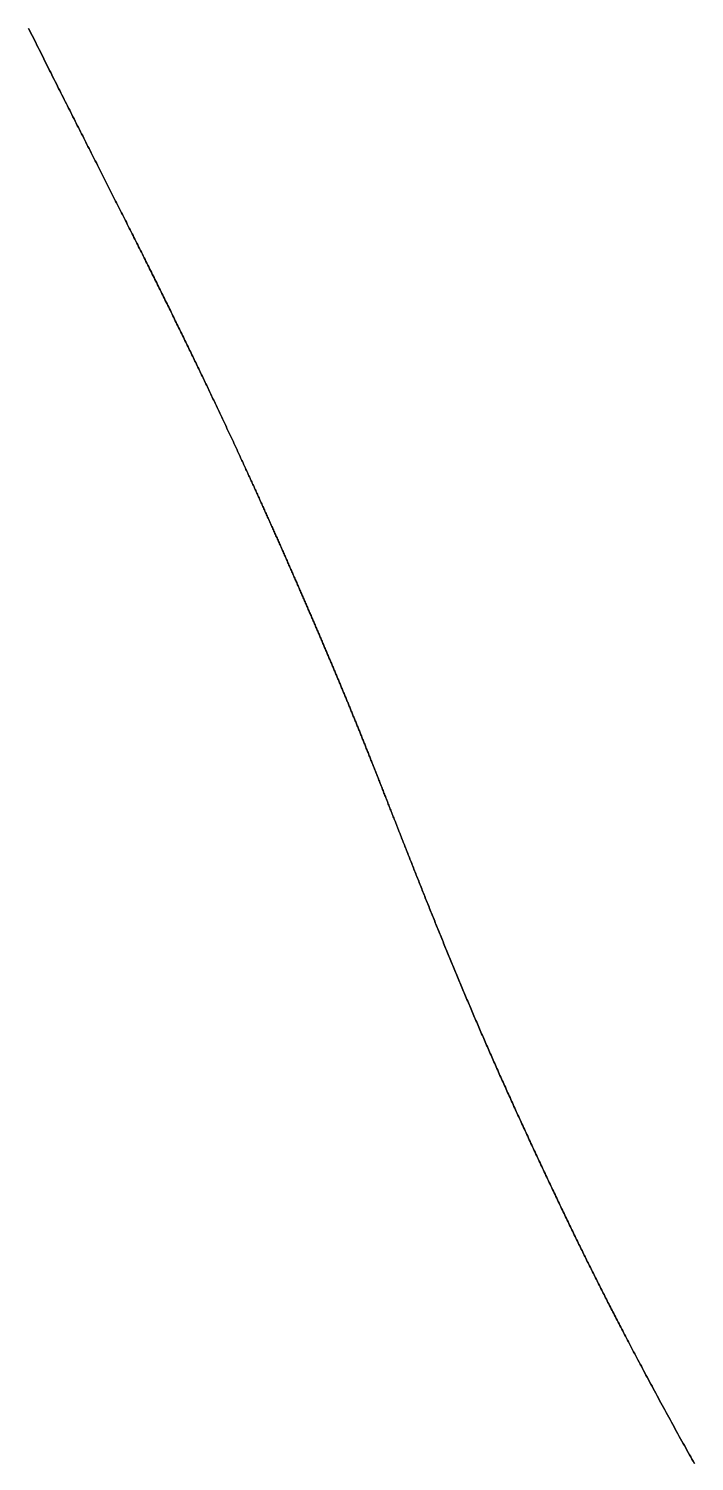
# Model space of a CAD drawing. Header units: inches. Extents: x 130170 to 284068, y 377793 to 804530.
# Drawn here: x 248942.1 to 248968.7, y 747231.1 to 747288.4 of the extents above; entities that cross this region are included whole.
import ezdxf

# ---------------------------------------------------------------- set-up
doc = ezdxf.new("R2010")
doc.units = ezdxf.units.IN
doc.header["$MEASUREMENT"] = 0
doc.layers.add('muni_il', color=7, linetype='Continuous')

msp = doc.modelspace()

# ---------------------------------------------------------------- linework, layer by layer
at = {"layer": 'muni_il'}
for points in [[(248942.074, 747288.367), (248942.121, 747288.272), (248942.168, 747288.177), (248942.215, 747288.082), (248942.262, 747287.988), (248942.309, 747287.894), (248942.356, 747287.8), (248942.403, 747287.706), (248942.449, 747287.613), (248942.496, 747287.52), (248942.542, 747287.427), (248942.589, 747287.334), (248942.635, 747287.242), (248942.681, 747287.149), (248942.727, 747287.057), (248942.773, 747286.966), (248942.819, 747286.874), (248942.865, 747286.783), (248942.91, 747286.692), (248942.956, 747286.602), (248943.001, 747286.511), (248943.047, 747286.421), (248943.092, 747286.331), (248943.137, 747286.241), (248943.182, 747286.151), (248943.227, 747286.062), (248943.272, 747285.973), (248943.317, 747285.884), (248943.362, 747285.795), (248943.406, 747285.707), (248943.451, 747285.619), (248943.495, 747285.531), (248943.54, 747285.443), (248943.584, 747285.355), (248943.628, 747285.268), (248943.672, 747285.181), (248943.716, 747285.094), (248943.76, 747285.008), (248943.804, 747284.921), (248943.847, 747284.835), (248943.891, 747284.749), (248943.934, 747284.663), (248943.978, 747284.577), (248944.021, 747284.492), (248944.064, 747284.407), (248944.107, 747284.321), (248944.15, 747284.237), (248944.193, 747284.152), (248944.236, 747284.068), (248944.279, 747283.983), (248944.321, 747283.899), (248944.364, 747283.815), (248944.406, 747283.732), (248944.448, 747283.648), (248944.491, 747283.565), (248944.533, 747283.482), (248944.575, 747283.399), (248944.617, 747283.317), (248944.659, 747283.234), (248944.7, 747283.152), (248944.742, 747283.07), (248944.784, 747282.988), (248944.825, 747282.906), (248944.866, 747282.824), (248944.908, 747282.743), (248944.949, 747282.662), (248944.99, 747282.581), (248945.031, 747282.5), (248945.071, 747282.42), (248945.112, 747282.339), (248945.153, 747282.259), (248945.193, 747282.179), (248945.234, 747282.099), (248945.274, 747282.019), (248945.314, 747281.94), (248945.355, 747281.86), (248945.395, 747281.781), (248945.435, 747281.702), (248945.474, 747281.623), (248945.514, 747281.545), (248945.554, 747281.466), (248945.593, 747281.388), (248945.633, 747281.31), (248945.672, 747281.232), (248945.711, 747281.154), (248945.751, 747281.077), (248945.789, 747281), (248945.829, 747280.922), (248945.867, 747280.845), (248945.906, 747280.769), (248945.945, 747280.692), (248945.983, 747280.615), (248946.022, 747280.539), (248946.06, 747280.463), (248946.098, 747280.387), (248946.136, 747280.311), (248946.174, 747280.236), (248946.212, 747280.16), (248946.25, 747280.085), (248946.288, 747280.01), (248946.325, 747279.935), (248946.363, 747279.86), (248946.4, 747279.786), (248946.438, 747279.711), (248946.475, 747279.637), (248946.512, 747279.563), (248946.549, 747279.489), (248946.586, 747279.416), (248946.623, 747279.342), (248946.659, 747279.269), (248946.696, 747279.196), (248946.732, 747279.123), (248946.769, 747279.05), (248946.805, 747278.977), (248946.841, 747278.905), (248946.877, 747278.832), (248946.913, 747278.76), (248946.949, 747278.689), (248946.985, 747278.617), (248947.021, 747278.545), (248947.056, 747278.474), (248947.091, 747278.403), (248947.127, 747278.332), (248947.162, 747278.261), (248947.197, 747278.19), (248947.232, 747278.119), (248947.267, 747278.049), (248947.302, 747277.979), (248947.337, 747277.909), (248947.371, 747277.839), (248947.406, 747277.77), (248947.44, 747277.7), (248947.474, 747277.631), (248947.508, 747277.562), (248947.542, 747277.493), (248947.576, 747277.424), (248947.61, 747277.355), (248947.644, 747277.287), (248947.678, 747277.219), (248947.711, 747277.151), (248947.745, 747277.083), (248947.778, 747277.015), (248947.811, 747276.948), (248947.844, 747276.88), (248947.877, 747276.813), (248947.91, 747276.746), (248947.943, 747276.679), (248947.976, 747276.613), (248948.008, 747276.546), (248948.041, 747276.48), (248948.073, 747276.414), (248948.105, 747276.348), (248948.137, 747276.282), (248948.169, 747276.217), (248948.201, 747276.151), (248948.233, 747276.086), (248948.265, 747276.021), (248948.297, 747275.956), (248948.328, 747275.891), (248948.36, 747275.827), (248948.391, 747275.762), (248948.422, 747275.698), (248948.453, 747275.634), (248948.484, 747275.57), (248948.515, 747275.507), (248948.546, 747275.443), (248948.577, 747275.38), (248948.607, 747275.317), (248948.638, 747275.254), (248948.668, 747275.191), (248948.698, 747275.129), (248948.728, 747275.066), (248948.759, 747275.004), (248948.789, 747274.942), (248948.818, 747274.88), (248948.848, 747274.818), (248948.878, 747274.757), (248948.907, 747274.695), (248948.937, 747274.634), (248948.966, 747274.573), (248948.995, 747274.512), (248949.025, 747274.451), (248949.054, 747274.391), (248949.083, 747274.33), (248949.111, 747274.27), (248949.14, 747274.21), (248949.169, 747274.15), (248949.197, 747274.091), (248949.226, 747274.031), (248949.254, 747273.972), (248949.283, 747273.912), (248949.311, 747273.853), (248949.339, 747273.794), (248949.367, 747273.736), (248949.395, 747273.677), (248949.422, 747273.619), (248949.45, 747273.561), (248949.478, 747273.502), (248949.505, 747273.444), (248949.532, 747273.387), (248949.56, 747273.329), (248949.587, 747273.272), (248949.614, 747273.214), (248949.641, 747273.157), (248949.668, 747273.1), (248949.695, 747273.044), (248949.722, 747272.987), (248949.749, 747272.93), (248949.775, 747272.874), (248949.802, 747272.818), (248949.828, 747272.762), (248949.854, 747272.706), (248949.88, 747272.65), (248949.907, 747272.595), (248949.933, 747272.539), (248949.959, 747272.484), (248949.985, 747272.429), (248950.01, 747272.374), (248950.036, 747272.319), (248950.062, 747272.264), (248950.087, 747272.209), (248950.113, 747272.155), (248950.138, 747272.101), (248950.163, 747272.046), (248950.189, 747271.992), (248950.214, 747271.939), (248950.239, 747271.885), (248950.264, 747271.831), (248950.289, 747271.778), (248950.313, 747271.724), (248950.338, 747271.671), (248950.363, 747271.618), (248950.387, 747271.565), (248950.412, 747271.512), (248950.436, 747271.46), (248950.46, 747271.407), (248950.485, 747271.355), (248950.509, 747271.303), (248950.533, 747271.25), (248950.557, 747271.198), (248950.581, 747271.146), (248950.605, 747271.095), (248950.629, 747271.043), (248950.653, 747270.991), (248950.676, 747270.94), (248950.7, 747270.888), (248950.724, 747270.837), (248950.747, 747270.786), (248950.77, 747270.735), (248950.794, 747270.684), (248950.817, 747270.634), (248950.84, 747270.583), (248950.863, 747270.532), (248950.887, 747270.482), (248950.91, 747270.432), (248950.932, 747270.382), (248950.955, 747270.332), (248950.978, 747270.282), (248951.001, 747270.232), (248951.024, 747270.182), (248951.046, 747270.132), (248951.069, 747270.083), (248951.091, 747270.033), (248951.114, 747269.984), (248951.136, 747269.935), (248951.159, 747269.886), (248951.181, 747269.836), (248951.203, 747269.788), (248951.225, 747269.739), (248951.248, 747269.69), (248951.27, 747269.641), (248951.292, 747269.593), (248951.314, 747269.544), (248951.335, 747269.496), (248951.357, 747269.447), (248951.379, 747269.399), (248951.401, 747269.351), (248951.423, 747269.303), (248951.444, 747269.255), (248951.466, 747269.207), (248951.487, 747269.159), (248951.509, 747269.112), (248951.53, 747269.064), (248951.552, 747269.016), (248951.573, 747268.969), (248951.594, 747268.922), (248951.616, 747268.874), (248951.637, 747268.827), (248951.658, 747268.78), (248951.679, 747268.733), (248951.7, 747268.686), (248951.721, 747268.639), (248951.742, 747268.592), (248951.763, 747268.545), (248951.784, 747268.499), (248951.805, 747268.452), (248951.826, 747268.406), (248951.846, 747268.359), (248951.867, 747268.313), (248951.888, 747268.267), (248951.908, 747268.22), (248951.929, 747268.174), (248951.95, 747268.128), (248951.97, 747268.082), (248951.99, 747268.036), (248952.011, 747267.99), (248952.031, 747267.944), (248952.052, 747267.899), (248952.072, 747267.853), (248952.092, 747267.807), (248952.112, 747267.762), (248952.133, 747267.716), (248952.153, 747267.671), (248952.173, 747267.625), (248952.193, 747267.58), (248952.213, 747267.535), (248952.233, 747267.49), (248952.253, 747267.444), (248952.273, 747267.399), (248952.293, 747267.354), (248952.313, 747267.309), (248952.333, 747267.265), (248952.352, 747267.22), (248952.372, 747267.175), (248952.392, 747267.13), (248952.412, 747267.086), (248952.431, 747267.041), (248952.451, 747266.997), (248952.47, 747266.952), (248952.49, 747266.908), (248952.509, 747266.863), (248952.529, 747266.819), (248952.548, 747266.775), (248952.568, 747266.731), (248952.587, 747266.687), (248952.606, 747266.643), (248952.626, 747266.599), (248952.645, 747266.555), (248952.664, 747266.511), (248952.684, 747266.467), (248952.703, 747266.423), (248952.722, 747266.379), (248952.741, 747266.336), (248952.76, 747266.292), (248952.779, 747266.249), (248952.798, 747266.205), (248952.817, 747266.162), (248952.836, 747266.118), (248952.855, 747266.075), (248952.874, 747266.032), (248952.893, 747265.989), (248952.912, 747265.946), (248952.93, 747265.902), (248952.949, 747265.859), (248952.968, 747265.816), (248952.987, 747265.774), (248953.005, 747265.731), (248953.024, 747265.688), (248953.043, 747265.645), (248953.061, 747265.602), (248953.08, 747265.56), (248953.098, 747265.517), (248953.117, 747265.475), (248953.135, 747265.432), (248953.153, 747265.39), (248953.172, 747265.347), (248953.19, 747265.305), (248953.209, 747265.263), (248953.227, 747265.221), (248953.245, 747265.178), (248953.263, 747265.136), (248953.282, 747265.094), (248953.3, 747265.052), (248953.318, 747265.01), (248953.336, 747264.969), (248953.354, 747264.927), (248953.372, 747264.885), (248953.39, 747264.843), (248953.408, 747264.802), (248953.426, 747264.76), (248953.444, 747264.718), (248953.462, 747264.677), (248953.48, 747264.635), (248953.498, 747264.594), (248953.516, 747264.553), (248953.533, 747264.511), (248953.551, 747264.47), (248953.569, 747264.429), (248953.586, 747264.388), (248953.604, 747264.347), (248953.622, 747264.306), (248953.639, 747264.265), (248953.657, 747264.224), (248953.674, 747264.183), (248953.692, 747264.142), (248953.709, 747264.101), (248953.727, 747264.061), (248953.744, 747264.02), (248953.762, 747263.979), (248953.779, 747263.939), (248953.796, 747263.898), (248953.814, 747263.858), (248953.831, 747263.817), (248953.848, 747263.777), (248953.865, 747263.737), (248953.883, 747263.697), (248953.9, 747263.656), (248953.917, 747263.616), (248953.934, 747263.576), (248953.951, 747263.536), (248953.968, 747263.496), (248953.985, 747263.456), (248954.002, 747263.416), (248954.019, 747263.376), (248954.036, 747263.336), (248954.053, 747263.296), (248954.07, 747263.257), (248954.087, 747263.217), (248954.103, 747263.177), (248954.12, 747263.137), (248954.137, 747263.098), (248954.154, 747263.058), (248954.17, 747263.019), (248954.187, 747262.979), (248954.204, 747262.94), (248954.22, 747262.9), (248954.237, 747262.861), (248954.254, 747262.822), (248954.27, 747262.782), (248954.287, 747262.743), (248954.303, 747262.704), (248954.32, 747262.664), (248954.336, 747262.625), (248954.353, 747262.586), (248954.369, 747262.547), (248954.386, 747262.508), (248954.402, 747262.469), (248954.418, 747262.429), (248954.435, 747262.39), (248954.451, 747262.351), (248954.467, 747262.312), (248954.484, 747262.273), (248954.5, 747262.234), (248954.516, 747262.195), (248954.533, 747262.157), (248954.549, 747262.117), (248954.565, 747262.079), (248954.581, 747262.04), (248954.598, 747262.001), (248954.614, 747261.962), (248954.63, 747261.923), (248954.646, 747261.884), (248954.662, 747261.845), (248954.678, 747261.806), (248954.694, 747261.768), (248954.71, 747261.729), (248954.727, 747261.69), (248954.743, 747261.651), (248954.759, 747261.612), (248954.775, 747261.573), (248954.791, 747261.534), (248954.807, 747261.495), (248954.823, 747261.456), (248954.839, 747261.418), (248954.855, 747261.379), (248954.871, 747261.34), (248954.887, 747261.301), (248954.903, 747261.262), (248954.919, 747261.223), (248954.935, 747261.183), (248954.951, 747261.144), (248954.967, 747261.105), (248954.983, 747261.066), (248954.999, 747261.027), (248955.015, 747260.988), (248955.031, 747260.949), (248955.048, 747260.909), (248955.064, 747260.87), (248955.08, 747260.83), (248955.096, 747260.791), (248955.112, 747260.752), (248955.128, 747260.712), (248955.144, 747260.673), (248955.16, 747260.633), (248955.176, 747260.593), (248955.192, 747260.554), (248955.208, 747260.514), (248955.225, 747260.474), (248955.241, 747260.434), (248955.257, 747260.394), (248955.273, 747260.354), (248955.289, 747260.314), (248955.306, 747260.274), (248955.322, 747260.234), (248955.338, 747260.193), (248955.354, 747260.153), (248955.371, 747260.112), (248955.387, 747260.072), (248955.403, 747260.031), (248955.42, 747259.99), (248955.436, 747259.949), (248955.453, 747259.909), (248955.469, 747259.867), (248955.486, 747259.826), (248955.502, 747259.785), (248955.519, 747259.744), (248955.535, 747259.702), (248955.552, 747259.661), (248955.569, 747259.619), (248955.585, 747259.577), (248955.602, 747259.535), (248955.619, 747259.493), (248955.636, 747259.451), (248955.653, 747259.409), (248955.669, 747259.367), (248955.686, 747259.324), (248955.703, 747259.282), (248955.72, 747259.239), (248955.737, 747259.196), (248955.754, 747259.153), (248955.771, 747259.11), (248955.789, 747259.067), (248955.806, 747259.023), (248955.823, 747258.98), (248955.841, 747258.936), (248955.858, 747258.892), (248955.875, 747258.848), (248955.893, 747258.804), (248955.91, 747258.76), (248955.928, 747258.715), (248955.946, 747258.671), (248955.963, 747258.626), (248955.981, 747258.581), (248955.999, 747258.536), (248956.017, 747258.49), (248956.035, 747258.445), (248956.053, 747258.399), (248956.071, 747258.354), (248956.089, 747258.308), (248956.107, 747258.262), (248956.125, 747258.215), (248956.144, 747258.169), (248956.162, 747258.122), (248956.18, 747258.075), (248956.199, 747258.029), (248956.217, 747257.981), (248956.236, 747257.934), (248956.255, 747257.886), (248956.274, 747257.839), (248956.292, 747257.791), (248956.311, 747257.743), (248956.33, 747257.695), (248956.349, 747257.646), (248956.369, 747257.597), (248956.388, 747257.549), (248956.407, 747257.5), (248956.426, 747257.45), (248956.446, 747257.401), (248956.465, 747257.351), (248956.485, 747257.301), (248956.504, 747257.251), (248956.524, 747257.201), (248956.544, 747257.151), (248956.564, 747257.1), (248956.584, 747257.049), (248956.604, 747256.998), (248956.624, 747256.947), (248956.644, 747256.896), (248956.664, 747256.844), (248956.685, 747256.793), (248956.705, 747256.741), (248956.725, 747256.688), (248956.746, 747256.636), (248956.767, 747256.583), (248956.787, 747256.531), (248956.808, 747256.478), (248956.829, 747256.424), (248956.85, 747256.371), (248956.871, 747256.318), (248956.892, 747256.264), (248956.913, 747256.21), (248956.935, 747256.156), (248956.956, 747256.101), (248956.977, 747256.047), (248956.999, 747255.992), (248957.02, 747255.937), (248957.042, 747255.882), (248957.064, 747255.827), (248957.086, 747255.771), (248957.108, 747255.716), (248957.13, 747255.66), (248957.152, 747255.603), (248957.174, 747255.547), (248957.196, 747255.491), (248957.218, 747255.434), (248957.241, 747255.378), (248957.263, 747255.32), (248957.286, 747255.263), (248957.308, 747255.206), (248957.331, 747255.149), (248957.354, 747255.091), (248957.377, 747255.033), (248957.4, 747254.975), (248957.423, 747254.917), (248957.446, 747254.859), (248957.469, 747254.8), (248957.492, 747254.741), (248957.515, 747254.683), (248957.538, 747254.624), (248957.562, 747254.565), (248957.585, 747254.505), (248957.609, 747254.446), (248957.633, 747254.386), (248957.656, 747254.327), (248957.68, 747254.267), (248957.704, 747254.207), (248957.728, 747254.147), (248957.752, 747254.086), (248957.776, 747254.026), (248957.8, 747253.965), (248957.824, 747253.905), (248957.848, 747253.844), (248957.873, 747253.783), (248957.897, 747253.722), (248957.921, 747253.661), (248957.946, 747253.6), (248957.97, 747253.538), (248957.995, 747253.477), (248958.02, 747253.415), (248958.044, 747253.353), (248958.069, 747253.292), (248958.094, 747253.23), (248958.119, 747253.168), (248958.144, 747253.105), (248958.169, 747253.043), (248958.194, 747252.981), (248958.219, 747252.919), (248958.244, 747252.856), (248958.269, 747252.793), (248958.294, 747252.731), (248958.32, 747252.668), (248958.345, 747252.605), (248958.37, 747252.542), (248958.396, 747252.479), (248958.421, 747252.416), (248958.447, 747252.353), (248958.473, 747252.29), (248958.498, 747252.227), (248958.524, 747252.164), (248958.549, 747252.1), (248958.575, 747252.037), (248958.601, 747251.974), (248958.627, 747251.91), (248958.653, 747251.846), (248958.679, 747251.783), (248958.705, 747251.719), (248958.731, 747251.655), (248958.757, 747251.592), (248958.783, 747251.528), (248958.809, 747251.464), (248958.835, 747251.4), (248958.862, 747251.336), (248958.888, 747251.272), (248958.914, 747251.208), (248958.941, 747251.144), (248958.967, 747251.08), (248958.993, 747251.016), (248959.02, 747250.952), (248959.046, 747250.888), (248959.073, 747250.824), (248959.099, 747250.759), (248959.126, 747250.695), (248959.153, 747250.631), (248959.18, 747250.566), (248959.206, 747250.502), (248959.233, 747250.438), (248959.26, 747250.374), (248959.287, 747250.309), (248959.314, 747250.245), (248959.341, 747250.18), (248959.368, 747250.116), (248959.395, 747250.051), (248959.422, 747249.987), (248959.449, 747249.922), (248959.476, 747249.857), (248959.503, 747249.793), (248959.531, 747249.728), (248959.558, 747249.663), (248959.585, 747249.599), (248959.613, 747249.534), (248959.64, 747249.469), (248959.667, 747249.404), (248959.695, 747249.339), (248959.723, 747249.274), (248959.75, 747249.21), (248959.778, 747249.145), (248959.806, 747249.08), (248959.833, 747249.015), (248959.861, 747248.95), (248959.889, 747248.884), (248959.917, 747248.819), (248959.945, 747248.754), (248959.973, 747248.689), (248960.001, 747248.624), (248960.029, 747248.558), (248960.057, 747248.493), (248960.085, 747248.427), (248960.114, 747248.362), (248960.142, 747248.296), (248960.171, 747248.231), (248960.199, 747248.165), (248960.228, 747248.099), (248960.256, 747248.033), (248960.285, 747247.967), (248960.314, 747247.901), (248960.342, 747247.835), (248960.371, 747247.769), (248960.4, 747247.703), (248960.429, 747247.637), (248960.458, 747247.571), (248960.487, 747247.504), (248960.516, 747247.438), (248960.546, 747247.371), (248960.575, 747247.304), (248960.605, 747247.238), (248960.634, 747247.171), (248960.664, 747247.104), (248960.693, 747247.037), (248960.723, 747246.97), (248960.753, 747246.903), (248960.783, 747246.835), (248960.813, 747246.768), (248960.843, 747246.701), (248960.873, 747246.633), (248960.903, 747246.565), (248960.933, 747246.497), (248960.964, 747246.43), (248960.994, 747246.362), (248961.024, 747246.293), (248961.055, 747246.225), (248961.086, 747246.157), (248961.116, 747246.089), (248961.147, 747246.02), (248961.178, 747245.951), (248961.209, 747245.883), (248961.24, 747245.814), (248961.271, 747245.745), (248961.303, 747245.676), (248961.334, 747245.607), (248961.365, 747245.537), (248961.397, 747245.468), (248961.428, 747245.399), (248961.46, 747245.329), (248961.492, 747245.259), (248961.523, 747245.19), (248961.555, 747245.12), (248961.587, 747245.05), (248961.619, 747244.98), (248961.651, 747244.91), (248961.683, 747244.839), (248961.716, 747244.769), (248961.748, 747244.699), (248961.78, 747244.628), (248961.813, 747244.558), (248961.845, 747244.487), (248961.878, 747244.416), (248961.91, 747244.346), (248961.943, 747244.275), (248961.975, 747244.204), (248962.008, 747244.133), (248962.041, 747244.062), (248962.074, 747243.991), (248962.107, 747243.92), (248962.14, 747243.849), (248962.173, 747243.778), (248962.206, 747243.707), (248962.239, 747243.635), (248962.272, 747243.564), (248962.305, 747243.493), (248962.338, 747243.422), (248962.372, 747243.351), (248962.405, 747243.279), (248962.438, 747243.208), (248962.471, 747243.137), (248962.504, 747243.066), (248962.538, 747242.995), (248962.571, 747242.924), (248962.605, 747242.853), (248962.638, 747242.782), (248962.671, 747242.711), (248962.704, 747242.64), (248962.738, 747242.569), (248962.771, 747242.498), (248962.804, 747242.428), (248962.838, 747242.357), (248962.871, 747242.287), (248962.904, 747242.216), (248962.937, 747242.146), (248962.97, 747242.076), (248963.004, 747242.006), (248963.037, 747241.936), (248963.07, 747241.867), (248963.103, 747241.797), (248963.136, 747241.728), (248963.169, 747241.658), (248963.202, 747241.589), (248963.234, 747241.52), (248963.267, 747241.452), (248963.3, 747241.383), (248963.333, 747241.315), (248963.365, 747241.247), (248963.398, 747241.179), (248963.43, 747241.111), (248963.463, 747241.043), (248963.495, 747240.976), (248963.527, 747240.909), (248963.559, 747240.842), (248963.591, 747240.775), (248963.623, 747240.709), (248963.655, 747240.643), (248963.687, 747240.576), (248963.719, 747240.511), (248963.75, 747240.445), (248963.782, 747240.38), (248963.814, 747240.315), (248963.845, 747240.25), (248963.876, 747240.185), (248963.907, 747240.121), (248963.939, 747240.057), (248963.97, 747239.993), (248964.001, 747239.929), (248964.032, 747239.866), (248964.063, 747239.803), (248964.093, 747239.74), (248964.124, 747239.677), (248964.155, 747239.615), (248964.185, 747239.552), (248964.216, 747239.49), (248964.246, 747239.428), (248964.276, 747239.366), (248964.307, 747239.305), (248964.337, 747239.243), (248964.367, 747239.182), (248964.397, 747239.121), (248964.427, 747239.06), (248964.457, 747238.999), (248964.488, 747238.939), (248964.518, 747238.878), (248964.548, 747238.818), (248964.578, 747238.758), (248964.608, 747238.697), (248964.638, 747238.637), (248964.668, 747238.577), (248964.698, 747238.517), (248964.728, 747238.457), (248964.758, 747238.397), (248964.788, 747238.337), (248964.819, 747238.276), (248964.849, 747238.216), (248964.879, 747238.156), (248964.91, 747238.095), (248964.94, 747238.035), (248964.971, 747237.974), (248965.002, 747237.914), (248965.033, 747237.853), (248965.064, 747237.792), (248965.095, 747237.73), (248965.126, 747237.669), (248965.158, 747237.607), (248965.189, 747237.545), (248965.221, 747237.482), (248965.253, 747237.42), (248965.286, 747237.357), (248965.318, 747237.293), (248965.351, 747237.229), (248965.384, 747237.165), (248965.417, 747237.1), (248965.451, 747237.035), (248965.485, 747236.97), (248965.519, 747236.904), (248965.554, 747236.837), (248965.588, 747236.77), (248965.623, 747236.702), (248965.659, 747236.634), (248965.695, 747236.565), (248965.731, 747236.495), (248965.768, 747236.425), (248965.804, 747236.354), (248965.842, 747236.282), (248965.88, 747236.21), (248965.918, 747236.137), (248965.956, 747236.064), (248965.995, 747235.989), (248966.035, 747235.914), (248966.075, 747235.838), (248966.115, 747235.761), (248966.156, 747235.684), (248966.197, 747235.606), (248966.239, 747235.526), (248966.281, 747235.446), (248966.324, 747235.366), (248966.367, 747235.284), (248966.41, 747235.202), (248966.454, 747235.119), (248966.499, 747235.035), (248966.544, 747234.95), (248966.589, 747234.865), (248966.635, 747234.778), (248966.681, 747234.691), (248966.728, 747234.603), (248966.775, 747234.515), (248966.823, 747234.426), (248966.871, 747234.336), (248966.92, 747234.245), (248966.969, 747234.154), (248967.018, 747234.062), (248967.067, 747233.969), (248967.117, 747233.876), (248967.168, 747233.782), (248967.219, 747233.688), (248967.27, 747233.594), (248967.321, 747233.499), (248967.372, 747233.404), (248967.424, 747233.308), (248967.476, 747233.212), (248967.528, 747233.116), (248967.58, 747233.02), (248967.633, 747232.923), (248967.685, 747232.827), (248967.738, 747232.731), (248967.791, 747232.634), (248967.843, 747232.538), (248967.896, 747232.442), (248967.948, 747232.346), (248968.001, 747232.251), (248968.053, 747232.156), (248968.106, 747232.061), (248968.158, 747231.967), (248968.209, 747231.874), (248968.261, 747231.781), (248968.312, 747231.689), (248968.363, 747231.597), (248968.414, 747231.507), (248968.464, 747231.417), (248968.514, 747231.328), (248968.564, 747231.24), (248968.613, 747231.153), (248968.662, 747231.067), (248968.71, 747230.982)], [(248968.71, 747230.982), (248968.662, 747231.067), (248968.613, 747231.153), (248968.564, 747231.24), (248968.514, 747231.328), (248968.464, 747231.417), (248968.414, 747231.507), (248968.363, 747231.597), (248968.312, 747231.689), (248968.261, 747231.781), (248968.209, 747231.874), (248968.158, 747231.967), (248968.106, 747232.061), (248968.053, 747232.156), (248968.001, 747232.251), (248967.948, 747232.346), (248967.896, 747232.442), (248967.843, 747232.538), (248967.791, 747232.634), (248967.738, 747232.731), (248967.685, 747232.827), (248967.633, 747232.923), (248967.58, 747233.02), (248967.528, 747233.116), (248967.476, 747233.212), (248967.424, 747233.308), (248967.372, 747233.404), (248967.321, 747233.499), (248967.27, 747233.594), (248967.219, 747233.688), (248967.168, 747233.782), (248967.117, 747233.876), (248967.067, 747233.969), (248967.018, 747234.062), (248966.969, 747234.154), (248966.92, 747234.245), (248966.871, 747234.336), (248966.823, 747234.426), (248966.775, 747234.515), (248966.728, 747234.603), (248966.681, 747234.691), (248966.635, 747234.778), (248966.589, 747234.865), (248966.544, 747234.95), (248966.499, 747235.035), (248966.454, 747235.119), (248966.41, 747235.202), (248966.367, 747235.284), (248966.324, 747235.366), (248966.281, 747235.446), (248966.239, 747235.526), (248966.197, 747235.606), (248966.156, 747235.684), (248966.115, 747235.761), (248966.075, 747235.838), (248966.035, 747235.914), (248965.995, 747235.989), (248965.956, 747236.064), (248965.918, 747236.137), (248965.88, 747236.21), (248965.842, 747236.282), (248965.804, 747236.354), (248965.768, 747236.425), (248965.731, 747236.495), (248965.695, 747236.565), (248965.659, 747236.634), (248965.623, 747236.702), (248965.588, 747236.77), (248965.554, 747236.837), (248965.519, 747236.904), (248965.485, 747236.97), (248965.451, 747237.035), (248965.417, 747237.1), (248965.384, 747237.165), (248965.351, 747237.229), (248965.318, 747237.293), (248965.286, 747237.357), (248965.253, 747237.42), (248965.221, 747237.482), (248965.189, 747237.545), (248965.158, 747237.607), (248965.126, 747237.669), (248965.095, 747237.73), (248965.064, 747237.792), (248965.033, 747237.853), (248965.002, 747237.914), (248964.971, 747237.974), (248964.94, 747238.035), (248964.91, 747238.095), (248964.879, 747238.156), (248964.849, 747238.216), (248964.819, 747238.276), (248964.788, 747238.337), (248964.758, 747238.397), (248964.728, 747238.457), (248964.698, 747238.517), (248964.668, 747238.577), (248964.638, 747238.637), (248964.608, 747238.697), (248964.578, 747238.758), (248964.548, 747238.818), (248964.518, 747238.878), (248964.488, 747238.939), (248964.457, 747238.999), (248964.427, 747239.06), (248964.397, 747239.121), (248964.367, 747239.182), (248964.337, 747239.243), (248964.307, 747239.305), (248964.276, 747239.366), (248964.246, 747239.428), (248964.216, 747239.49), (248964.185, 747239.552), (248964.155, 747239.615), (248964.124, 747239.677), (248964.093, 747239.74), (248964.063, 747239.803), (248964.032, 747239.866), (248964.001, 747239.929), (248963.97, 747239.993), (248963.939, 747240.057), (248963.907, 747240.121), (248963.876, 747240.185), (248963.845, 747240.25), (248963.814, 747240.315), (248963.782, 747240.38), (248963.75, 747240.445), (248963.719, 747240.511), (248963.687, 747240.576), (248963.655, 747240.643), (248963.623, 747240.709), (248963.591, 747240.775), (248963.559, 747240.842), (248963.527, 747240.909), (248963.495, 747240.976), (248963.463, 747241.043), (248963.43, 747241.111), (248963.398, 747241.179), (248963.365, 747241.247), (248963.333, 747241.315), (248963.3, 747241.383), (248963.267, 747241.452), (248963.234, 747241.52), (248963.202, 747241.589), (248963.169, 747241.658), (248963.136, 747241.728), (248963.103, 747241.797), (248963.07, 747241.867), (248963.037, 747241.936), (248963.004, 747242.006), (248962.97, 747242.076), (248962.937, 747242.146), (248962.904, 747242.216), (248962.871, 747242.287), (248962.838, 747242.357), (248962.804, 747242.428), (248962.771, 747242.498), (248962.738, 747242.569), (248962.704, 747242.64), (248962.671, 747242.711), (248962.638, 747242.782), (248962.605, 747242.853), (248962.571, 747242.924), (248962.538, 747242.995), (248962.504, 747243.066), (248962.471, 747243.137), (248962.438, 747243.208), (248962.405, 747243.279), (248962.372, 747243.351), (248962.338, 747243.422), (248962.305, 747243.493), (248962.272, 747243.564), (248962.239, 747243.635), (248962.206, 747243.707), (248962.173, 747243.778), (248962.14, 747243.849), (248962.107, 747243.92), (248962.074, 747243.991), (248962.041, 747244.062), (248962.008, 747244.133), (248961.975, 747244.204), (248961.943, 747244.275), (248961.91, 747244.346), (248961.878, 747244.416), (248961.845, 747244.487), (248961.813, 747244.558), (248961.78, 747244.628), (248961.748, 747244.699), (248961.716, 747244.769), (248961.683, 747244.839), (248961.651, 747244.91), (248961.619, 747244.98), (248961.587, 747245.05), (248961.555, 747245.12), (248961.523, 747245.19), (248961.492, 747245.259), (248961.46, 747245.329), (248961.428, 747245.399), (248961.397, 747245.468), (248961.365, 747245.537), (248961.334, 747245.607), (248961.303, 747245.676), (248961.271, 747245.745), (248961.24, 747245.814), (248961.209, 747245.883), (248961.178, 747245.951), (248961.147, 747246.02), (248961.116, 747246.089), (248961.086, 747246.157), (248961.055, 747246.225), (248961.024, 747246.293), (248960.994, 747246.362), (248960.964, 747246.43), (248960.933, 747246.497), (248960.903, 747246.565), (248960.873, 747246.633), (248960.843, 747246.701), (248960.813, 747246.768), (248960.783, 747246.835), (248960.753, 747246.903), (248960.723, 747246.97), (248960.693, 747247.037), (248960.664, 747247.104), (248960.634, 747247.171), (248960.605, 747247.238), (248960.575, 747247.304), (248960.546, 747247.371), (248960.516, 747247.438), (248960.487, 747247.504), (248960.458, 747247.571), (248960.429, 747247.637), (248960.4, 747247.703), (248960.371, 747247.769), (248960.342, 747247.835), (248960.314, 747247.901), (248960.285, 747247.967), (248960.256, 747248.033), (248960.228, 747248.099), (248960.199, 747248.165), (248960.171, 747248.231), (248960.142, 747248.296), (248960.114, 747248.362), (248960.085, 747248.427), (248960.057, 747248.493), (248960.029, 747248.558), (248960.001, 747248.624), (248959.973, 747248.689), (248959.945, 747248.754), (248959.917, 747248.819), (248959.889, 747248.884), (248959.861, 747248.95), (248959.833, 747249.015), (248959.806, 747249.08), (248959.778, 747249.145), (248959.75, 747249.21), (248959.723, 747249.274), (248959.695, 747249.339), (248959.667, 747249.404), (248959.64, 747249.469), (248959.613, 747249.534), (248959.585, 747249.599), (248959.558, 747249.663), (248959.531, 747249.728), (248959.503, 747249.793), (248959.476, 747249.857), (248959.449, 747249.922), (248959.422, 747249.987), (248959.395, 747250.051), (248959.368, 747250.116), (248959.341, 747250.18), (248959.314, 747250.245), (248959.287, 747250.309), (248959.26, 747250.374), (248959.233, 747250.438), (248959.206, 747250.502), (248959.18, 747250.566), (248959.153, 747250.631), (248959.126, 747250.695), (248959.099, 747250.759), (248959.073, 747250.824), (248959.046, 747250.888), (248959.02, 747250.952), (248958.993, 747251.016), (248958.967, 747251.08), (248958.941, 747251.144), (248958.914, 747251.208), (248958.888, 747251.272), (248958.862, 747251.336), (248958.835, 747251.4), (248958.809, 747251.464), (248958.783, 747251.528), (248958.757, 747251.592), (248958.731, 747251.655), (248958.705, 747251.719), (248958.679, 747251.783), (248958.653, 747251.846), (248958.627, 747251.91), (248958.601, 747251.974), (248958.575, 747252.037), (248958.549, 747252.1), (248958.524, 747252.164), (248958.498, 747252.227), (248958.473, 747252.29), (248958.447, 747252.353), (248958.421, 747252.416), (248958.396, 747252.479), (248958.37, 747252.542), (248958.345, 747252.605), (248958.32, 747252.668), (248958.294, 747252.731), (248958.269, 747252.793), (248958.244, 747252.856), (248958.219, 747252.919), (248958.194, 747252.981), (248958.169, 747253.043), (248958.144, 747253.105), (248958.119, 747253.168), (248958.094, 747253.23), (248958.069, 747253.292), (248958.044, 747253.353), (248958.02, 747253.415), (248957.995, 747253.477), (248957.97, 747253.538), (248957.946, 747253.6), (248957.921, 747253.661), (248957.897, 747253.722), (248957.873, 747253.783), (248957.848, 747253.844), (248957.824, 747253.905), (248957.8, 747253.965), (248957.776, 747254.026), (248957.752, 747254.086), (248957.728, 747254.147), (248957.704, 747254.207), (248957.68, 747254.267), (248957.656, 747254.327), (248957.633, 747254.386), (248957.609, 747254.446), (248957.585, 747254.505), (248957.562, 747254.565), (248957.538, 747254.624), (248957.515, 747254.683), (248957.492, 747254.741), (248957.469, 747254.8), (248957.446, 747254.859), (248957.423, 747254.917), (248957.4, 747254.975), (248957.377, 747255.033), (248957.354, 747255.091), (248957.331, 747255.149), (248957.308, 747255.206), (248957.286, 747255.263), (248957.263, 747255.32), (248957.241, 747255.378), (248957.218, 747255.434), (248957.196, 747255.491), (248957.174, 747255.547), (248957.152, 747255.603), (248957.13, 747255.66), (248957.108, 747255.716), (248957.086, 747255.771), (248957.064, 747255.827), (248957.042, 747255.882), (248957.02, 747255.937), (248956.999, 747255.992), (248956.977, 747256.047), (248956.956, 747256.101), (248956.935, 747256.156), (248956.913, 747256.21), (248956.892, 747256.264), (248956.871, 747256.318), (248956.85, 747256.371), (248956.829, 747256.424), (248956.808, 747256.478), (248956.787, 747256.531), (248956.767, 747256.583), (248956.746, 747256.636), (248956.725, 747256.688), (248956.705, 747256.741), (248956.685, 747256.793), (248956.664, 747256.844), (248956.644, 747256.896), (248956.624, 747256.947), (248956.604, 747256.998), (248956.584, 747257.049), (248956.564, 747257.1), (248956.544, 747257.151), (248956.524, 747257.201), (248956.504, 747257.251), (248956.485, 747257.301), (248956.465, 747257.351), (248956.446, 747257.401), (248956.426, 747257.45), (248956.407, 747257.5), (248956.388, 747257.549), (248956.369, 747257.597), (248956.349, 747257.646), (248956.33, 747257.695), (248956.311, 747257.743), (248956.292, 747257.791), (248956.274, 747257.839), (248956.255, 747257.886), (248956.236, 747257.934), (248956.217, 747257.981), (248956.199, 747258.029), (248956.18, 747258.075), (248956.162, 747258.122), (248956.144, 747258.169), (248956.125, 747258.215), (248956.107, 747258.262), (248956.089, 747258.308), (248956.071, 747258.354), (248956.053, 747258.399), (248956.035, 747258.445), (248956.017, 747258.49), (248955.999, 747258.536), (248955.981, 747258.581), (248955.963, 747258.626), (248955.946, 747258.671), (248955.928, 747258.715), (248955.91, 747258.76), (248955.893, 747258.804), (248955.875, 747258.848), (248955.858, 747258.892), (248955.841, 747258.936), (248955.823, 747258.98), (248955.806, 747259.023), (248955.789, 747259.067), (248955.771, 747259.11), (248955.754, 747259.153), (248955.737, 747259.196), (248955.72, 747259.239), (248955.703, 747259.282), (248955.686, 747259.324), (248955.669, 747259.367), (248955.653, 747259.409), (248955.636, 747259.451), (248955.619, 747259.493), (248955.602, 747259.535), (248955.585, 747259.577), (248955.569, 747259.619), (248955.552, 747259.661), (248955.535, 747259.702), (248955.519, 747259.744), (248955.502, 747259.785), (248955.486, 747259.826), (248955.469, 747259.867), (248955.453, 747259.909), (248955.436, 747259.949), (248955.42, 747259.99), (248955.403, 747260.031), (248955.387, 747260.072), (248955.371, 747260.112), (248955.354, 747260.153), (248955.338, 747260.193), (248955.322, 747260.234), (248955.306, 747260.274), (248955.289, 747260.314), (248955.273, 747260.354), (248955.257, 747260.394), (248955.241, 747260.434), (248955.225, 747260.474), (248955.208, 747260.514), (248955.192, 747260.554), (248955.176, 747260.593), (248955.16, 747260.633), (248955.144, 747260.673), (248955.128, 747260.712), (248955.112, 747260.752), (248955.096, 747260.791), (248955.08, 747260.83), (248955.064, 747260.87), (248955.048, 747260.909), (248955.031, 747260.949), (248955.015, 747260.988), (248954.999, 747261.027), (248954.983, 747261.066), (248954.967, 747261.105), (248954.951, 747261.144), (248954.935, 747261.183), (248954.919, 747261.223), (248954.903, 747261.262), (248954.887, 747261.301), (248954.871, 747261.34), (248954.855, 747261.379), (248954.839, 747261.418), (248954.823, 747261.456), (248954.807, 747261.495), (248954.791, 747261.534), (248954.775, 747261.573), (248954.759, 747261.612), (248954.743, 747261.651), (248954.727, 747261.69), (248954.71, 747261.729), (248954.694, 747261.768), (248954.678, 747261.806), (248954.662, 747261.845), (248954.646, 747261.884), (248954.63, 747261.923), (248954.614, 747261.962), (248954.598, 747262.001), (248954.581, 747262.04), (248954.565, 747262.079), (248954.549, 747262.117), (248954.533, 747262.157), (248954.516, 747262.195), (248954.5, 747262.234), (248954.484, 747262.273), (248954.467, 747262.312), (248954.451, 747262.351), (248954.435, 747262.39), (248954.418, 747262.429), (248954.402, 747262.469), (248954.386, 747262.508), (248954.369, 747262.547), (248954.353, 747262.586), (248954.336, 747262.625), (248954.32, 747262.664), (248954.303, 747262.704), (248954.287, 747262.743), (248954.27, 747262.782), (248954.254, 747262.822), (248954.237, 747262.861), (248954.22, 747262.9), (248954.204, 747262.94), (248954.187, 747262.979), (248954.17, 747263.019), (248954.154, 747263.058), (248954.137, 747263.098), (248954.12, 747263.137), (248954.103, 747263.177), (248954.087, 747263.217), (248954.07, 747263.257), (248954.053, 747263.296), (248954.036, 747263.336), (248954.019, 747263.376), (248954.002, 747263.416), (248953.985, 747263.456), (248953.968, 747263.496), (248953.951, 747263.536), (248953.934, 747263.576), (248953.917, 747263.616), (248953.9, 747263.656), (248953.883, 747263.697), (248953.865, 747263.737), (248953.848, 747263.777), (248953.831, 747263.817), (248953.814, 747263.858), (248953.796, 747263.898), (248953.779, 747263.939), (248953.762, 747263.979), (248953.744, 747264.02), (248953.727, 747264.061), (248953.709, 747264.101), (248953.692, 747264.142), (248953.674, 747264.183), (248953.657, 747264.224), (248953.639, 747264.265), (248953.622, 747264.306), (248953.604, 747264.347), (248953.586, 747264.388), (248953.569, 747264.429), (248953.551, 747264.47), (248953.533, 747264.511), (248953.516, 747264.553), (248953.498, 747264.594), (248953.48, 747264.635), (248953.462, 747264.677), (248953.444, 747264.718), (248953.426, 747264.76), (248953.408, 747264.802), (248953.39, 747264.843), (248953.372, 747264.885), (248953.354, 747264.927), (248953.336, 747264.969), (248953.318, 747265.01), (248953.3, 747265.052), (248953.282, 747265.094), (248953.263, 747265.136), (248953.245, 747265.178), (248953.227, 747265.221), (248953.209, 747265.263), (248953.19, 747265.305), (248953.172, 747265.347), (248953.153, 747265.39), (248953.135, 747265.432), (248953.117, 747265.475), (248953.098, 747265.517), (248953.08, 747265.56), (248953.061, 747265.602), (248953.043, 747265.645), (248953.024, 747265.688), (248953.005, 747265.731), (248952.987, 747265.774), (248952.968, 747265.816), (248952.949, 747265.859), (248952.93, 747265.902), (248952.912, 747265.946), (248952.893, 747265.989), (248952.874, 747266.032), (248952.855, 747266.075), (248952.836, 747266.118), (248952.817, 747266.162), (248952.798, 747266.205), (248952.779, 747266.249), (248952.76, 747266.292), (248952.741, 747266.336), (248952.722, 747266.379), (248952.703, 747266.423), (248952.684, 747266.467), (248952.664, 747266.511), (248952.645, 747266.555), (248952.626, 747266.599), (248952.606, 747266.643), (248952.587, 747266.687), (248952.568, 747266.731), (248952.548, 747266.775), (248952.529, 747266.819), (248952.509, 747266.863), (248952.49, 747266.908), (248952.47, 747266.952), (248952.451, 747266.997), (248952.431, 747267.041), (248952.412, 747267.086), (248952.392, 747267.13), (248952.372, 747267.175), (248952.352, 747267.22), (248952.333, 747267.265), (248952.313, 747267.309), (248952.293, 747267.354), (248952.273, 747267.399), (248952.253, 747267.444), (248952.233, 747267.49), (248952.213, 747267.535), (248952.193, 747267.58), (248952.173, 747267.625), (248952.153, 747267.671), (248952.133, 747267.716), (248952.112, 747267.762), (248952.092, 747267.807), (248952.072, 747267.853), (248952.052, 747267.899), (248952.031, 747267.944), (248952.011, 747267.99), (248951.99, 747268.036), (248951.97, 747268.082), (248951.95, 747268.128), (248951.929, 747268.174), (248951.908, 747268.22), (248951.888, 747268.267), (248951.867, 747268.313), (248951.846, 747268.359), (248951.826, 747268.406), (248951.805, 747268.452), (248951.784, 747268.499), (248951.763, 747268.545), (248951.742, 747268.592), (248951.721, 747268.639), (248951.7, 747268.686), (248951.679, 747268.733), (248951.658, 747268.78), (248951.637, 747268.827), (248951.616, 747268.874), (248951.594, 747268.922), (248951.573, 747268.969), (248951.552, 747269.016), (248951.53, 747269.064), (248951.509, 747269.112), (248951.487, 747269.159), (248951.466, 747269.207), (248951.444, 747269.255), (248951.423, 747269.303), (248951.401, 747269.351), (248951.379, 747269.399), (248951.357, 747269.447), (248951.335, 747269.496), (248951.314, 747269.544), (248951.292, 747269.593), (248951.27, 747269.641), (248951.248, 747269.69), (248951.225, 747269.739), (248951.203, 747269.788), (248951.181, 747269.836), (248951.159, 747269.886), (248951.136, 747269.935), (248951.114, 747269.984), (248951.091, 747270.033), (248951.069, 747270.083), (248951.046, 747270.132), (248951.024, 747270.182), (248951.001, 747270.232), (248950.978, 747270.282), (248950.955, 747270.332), (248950.932, 747270.382), (248950.91, 747270.432), (248950.887, 747270.482), (248950.863, 747270.532), (248950.84, 747270.583), (248950.817, 747270.634), (248950.794, 747270.684), (248950.77, 747270.735), (248950.747, 747270.786), (248950.724, 747270.837), (248950.7, 747270.888), (248950.676, 747270.94), (248950.653, 747270.991), (248950.629, 747271.043), (248950.605, 747271.095), (248950.581, 747271.146), (248950.557, 747271.198), (248950.533, 747271.25), (248950.509, 747271.303), (248950.485, 747271.355), (248950.46, 747271.407), (248950.436, 747271.46), (248950.412, 747271.512), (248950.387, 747271.565), (248950.363, 747271.618), (248950.338, 747271.671), (248950.313, 747271.724), (248950.289, 747271.778), (248950.264, 747271.831), (248950.239, 747271.885), (248950.214, 747271.939), (248950.189, 747271.992), (248950.163, 747272.046), (248950.138, 747272.101), (248950.113, 747272.155), (248950.087, 747272.209), (248950.062, 747272.264), (248950.036, 747272.319), (248950.01, 747272.374), (248949.985, 747272.429), (248949.959, 747272.484), (248949.933, 747272.539), (248949.907, 747272.595), (248949.88, 747272.65), (248949.854, 747272.706), (248949.828, 747272.762), (248949.802, 747272.818), (248949.775, 747272.874), (248949.749, 747272.93), (248949.722, 747272.987), (248949.695, 747273.044), (248949.668, 747273.1), (248949.641, 747273.157), (248949.614, 747273.214), (248949.587, 747273.272), (248949.56, 747273.329), (248949.532, 747273.387), (248949.505, 747273.444), (248949.478, 747273.502), (248949.45, 747273.561), (248949.422, 747273.619), (248949.395, 747273.677), (248949.367, 747273.736), (248949.339, 747273.794), (248949.311, 747273.853), (248949.283, 747273.912), (248949.254, 747273.972), (248949.226, 747274.031), (248949.197, 747274.091), (248949.169, 747274.15), (248949.14, 747274.21), (248949.111, 747274.27), (248949.083, 747274.33), (248949.054, 747274.391), (248949.025, 747274.451), (248948.995, 747274.512), (248948.966, 747274.573), (248948.937, 747274.634), (248948.907, 747274.695), (248948.878, 747274.757), (248948.848, 747274.818), (248948.818, 747274.88), (248948.789, 747274.942), (248948.759, 747275.004), (248948.728, 747275.066), (248948.698, 747275.129), (248948.668, 747275.191), (248948.638, 747275.254), (248948.607, 747275.317), (248948.577, 747275.38), (248948.546, 747275.443), (248948.515, 747275.507), (248948.484, 747275.57), (248948.453, 747275.634), (248948.422, 747275.698), (248948.391, 747275.762), (248948.36, 747275.827), (248948.328, 747275.891), (248948.297, 747275.956), (248948.265, 747276.021), (248948.233, 747276.086), (248948.201, 747276.151), (248948.169, 747276.217), (248948.137, 747276.282), (248948.105, 747276.348), (248948.073, 747276.414), (248948.041, 747276.48), (248948.008, 747276.546), (248947.976, 747276.613), (248947.943, 747276.679), (248947.91, 747276.746), (248947.877, 747276.813), (248947.844, 747276.88), (248947.811, 747276.948), (248947.778, 747277.015), (248947.745, 747277.083), (248947.711, 747277.151), (248947.678, 747277.219), (248947.644, 747277.287), (248947.61, 747277.355), (248947.576, 747277.424), (248947.542, 747277.493), (248947.508, 747277.562), (248947.474, 747277.631), (248947.44, 747277.7), (248947.406, 747277.77), (248947.371, 747277.839), (248947.337, 747277.909), (248947.302, 747277.979), (248947.267, 747278.049), (248947.232, 747278.119), (248947.197, 747278.19), (248947.162, 747278.261), (248947.127, 747278.332), (248947.091, 747278.403), (248947.056, 747278.474), (248947.021, 747278.545), (248946.985, 747278.617), (248946.949, 747278.689), (248946.913, 747278.76), (248946.877, 747278.832), (248946.841, 747278.905), (248946.805, 747278.977), (248946.769, 747279.05), (248946.732, 747279.123), (248946.696, 747279.196), (248946.659, 747279.269), (248946.623, 747279.342), (248946.586, 747279.416), (248946.549, 747279.489), (248946.512, 747279.563), (248946.475, 747279.637), (248946.438, 747279.711), (248946.4, 747279.786), (248946.363, 747279.86), (248946.325, 747279.935), (248946.288, 747280.01), (248946.25, 747280.085), (248946.212, 747280.16), (248946.174, 747280.236), (248946.136, 747280.311), (248946.098, 747280.387), (248946.06, 747280.463), (248946.022, 747280.539), (248945.983, 747280.615), (248945.945, 747280.692), (248945.906, 747280.769), (248945.867, 747280.845), (248945.829, 747280.922), (248945.789, 747281), (248945.751, 747281.077), (248945.711, 747281.154), (248945.672, 747281.232), (248945.633, 747281.31), (248945.593, 747281.388), (248945.554, 747281.466), (248945.514, 747281.545), (248945.474, 747281.623), (248945.435, 747281.702), (248945.395, 747281.781), (248945.355, 747281.86), (248945.314, 747281.94), (248945.274, 747282.019), (248945.234, 747282.099), (248945.193, 747282.179), (248945.153, 747282.259), (248945.112, 747282.339), (248945.071, 747282.42), (248945.031, 747282.5), (248944.99, 747282.581), (248944.949, 747282.662), (248944.908, 747282.743), (248944.866, 747282.824), (248944.825, 747282.906), (248944.784, 747282.988), (248944.742, 747283.07), (248944.7, 747283.152), (248944.659, 747283.234), (248944.617, 747283.317), (248944.575, 747283.399), (248944.533, 747283.482), (248944.491, 747283.565), (248944.448, 747283.648), (248944.406, 747283.732), (248944.364, 747283.815), (248944.321, 747283.899), (248944.279, 747283.983), (248944.236, 747284.068), (248944.193, 747284.152), (248944.15, 747284.237), (248944.107, 747284.321), (248944.064, 747284.407), (248944.021, 747284.492), (248943.978, 747284.577), (248943.934, 747284.663), (248943.891, 747284.749), (248943.847, 747284.835), (248943.804, 747284.921), (248943.76, 747285.008), (248943.716, 747285.094), (248943.672, 747285.181), (248943.628, 747285.268), (248943.584, 747285.355), (248943.54, 747285.443), (248943.495, 747285.531), (248943.451, 747285.619), (248943.406, 747285.707), (248943.362, 747285.795), (248943.317, 747285.884), (248943.272, 747285.973), (248943.227, 747286.062), (248943.182, 747286.151), (248943.137, 747286.241), (248943.092, 747286.331), (248943.047, 747286.421), (248943.001, 747286.511), (248942.956, 747286.602), (248942.91, 747286.692), (248942.865, 747286.783), (248942.819, 747286.874), (248942.773, 747286.966), (248942.727, 747287.057), (248942.681, 747287.149), (248942.635, 747287.242), (248942.589, 747287.334), (248942.542, 747287.427), (248942.496, 747287.52), (248942.449, 747287.613), (248942.403, 747287.706), (248942.356, 747287.8), (248942.309, 747287.894), (248942.262, 747287.988), (248942.215, 747288.082), (248942.168, 747288.177), (248942.121, 747288.272), (248942.074, 747288.367)]]:
    msp.add_lwpolyline(points, dxfattribs=at)

doc.saveas('drawing.dxf')
